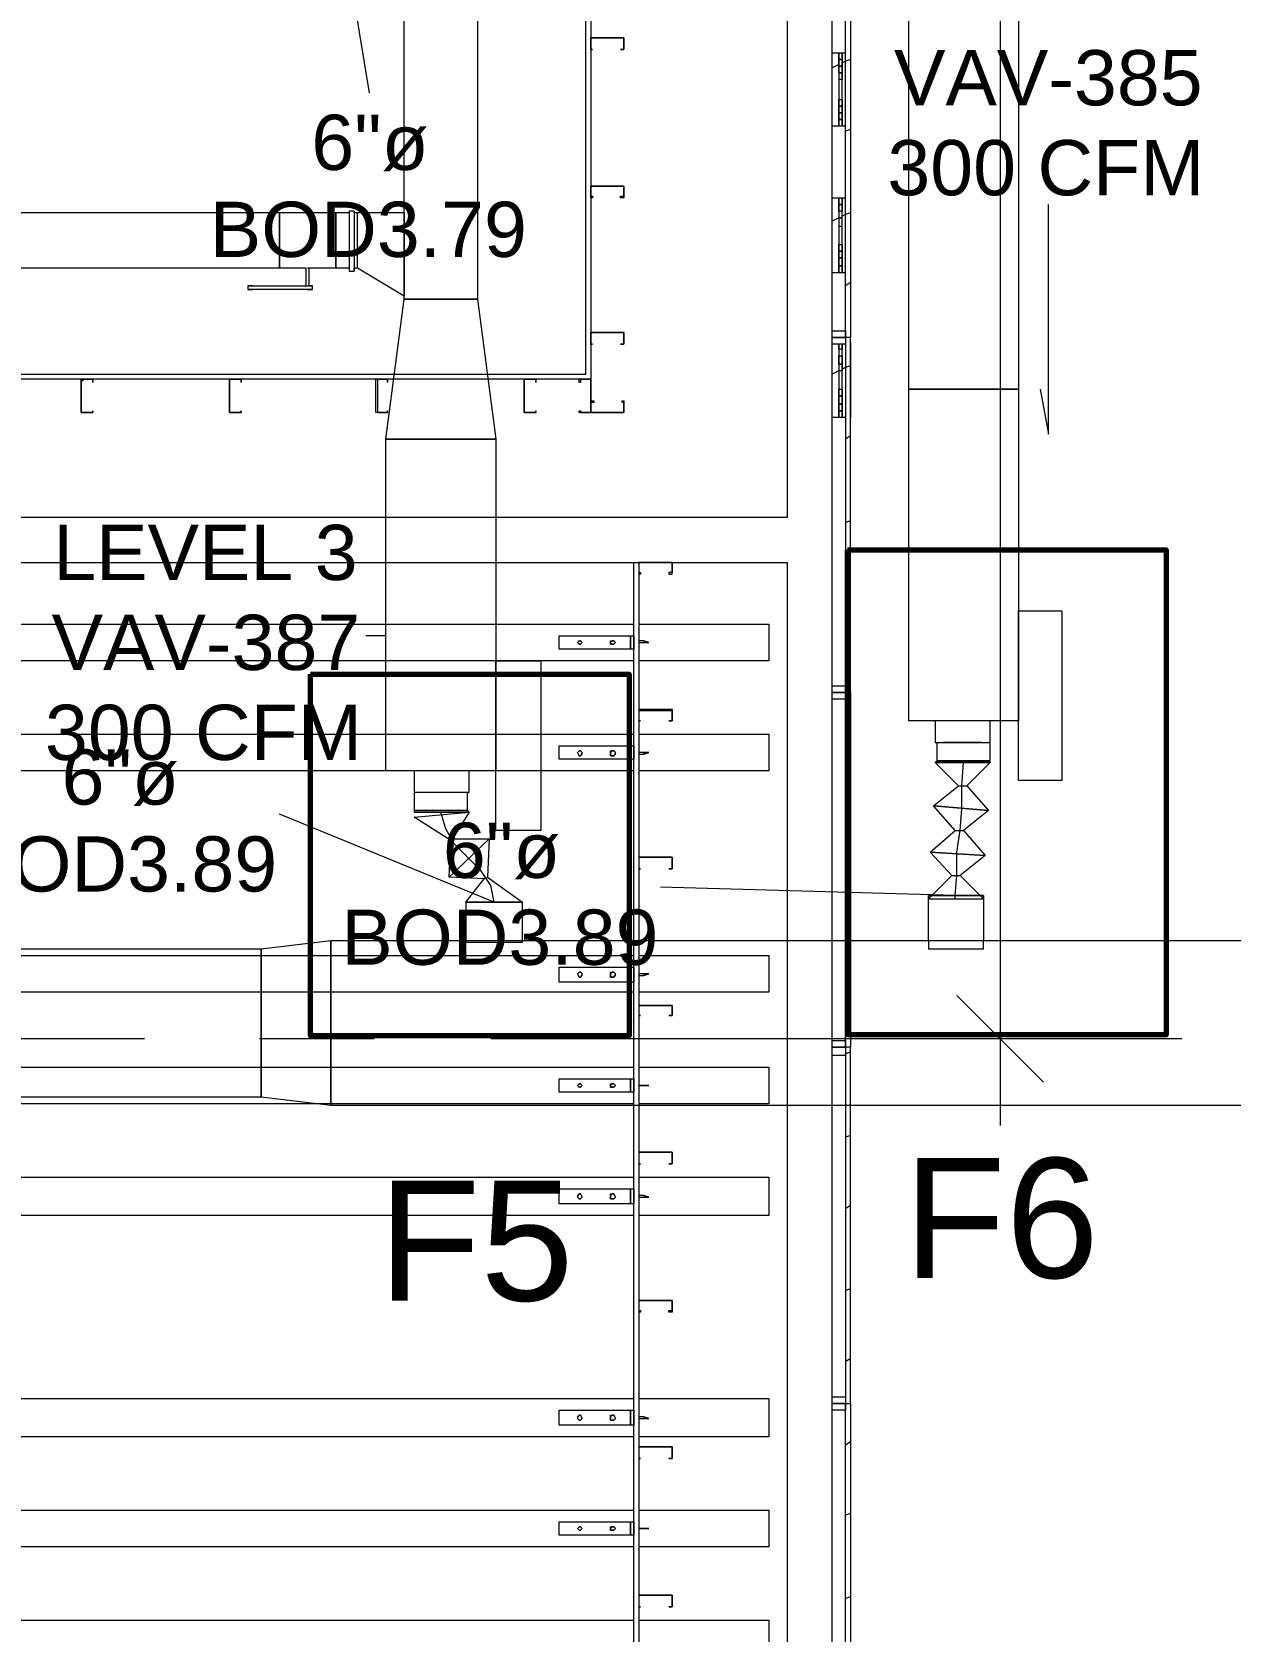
# Model space of a CAD drawing. Header units: metres. Extents: x -2 to 237, y -8 to 52.
# Drawn here: x 24.724 to 28.021, y 12.173 to 16.572 of the extents above; entities that cross this region are included whole.
import ezdxf

# ---------------------------------------------------------------- set-up
doc = ezdxf.new("R2010")
doc.units = ezdxf.units.M
doc.layers.add('HVAC - Ductos', color=5, linetype='Continuous', lineweight=0)
doc.layers.add('PDF_Text', color=7, linetype='Continuous', lineweight=0)
doc.layers.add('PDF_Geometry', color=7, linetype='Continuous', lineweight=0, true_color=0xaaaaaa)
doc.styles.add('PDF Arial-BoldMT-Identity-H', font='arial.ttf')
doc.styles.add('PDF Helvetica', font='')
doc.styles.get('PDF Helvetica').set_extended_font_data('Helvetica')

msp = doc.modelspace()

# ---------------------------------------------------------------- linework, layer by layer
at = {"layer": 'HVAC - Ductos', "lineweight": 0}
for points in [[(27.4387, 27.3408), (27.4387, 15.5889), (27.1364, 15.5889), (27.1364, 27.3408)], [(25.7481, 15.8364), (25.7481, 18.4846), (25.9497, 18.4846), (25.9497, 15.8364)], [(25.4045, 15.9234), (25.4045, 15.9326), (25.4045, 15.9463), (25.4045, 15.9601), (25.4045, 15.9784), (25.4045, 15.9967), (25.4045, 16.0196), (25.4045, 16.0379), (25.4045, 16.0517), (25.4045, 16.0654), (25.4045, 16.0746), (24.4194, 16.0746), (24.4194, 16.0654), (24.4194, 16.0517), (24.4194, 16.0379), (24.4194, 16.0196), (24.4194, 15.9967), (24.4194, 15.9784), (24.4194, 15.9601), (24.4194, 15.9463), (24.4194, 15.9326), (24.4194, 15.9234)], [(25.6106, 15.9142), (25.6106, 15.9188), (25.6106, 15.9234), (25.6198, 15.9234), (25.6198, 15.9326), (25.6198, 15.9463), (25.6198, 15.9601), (25.6198, 15.9784), (25.6198, 15.9967), (25.6198, 16.0196), (25.6198, 16.0379), (25.6198, 16.0517), (25.6198, 16.0654), (25.6198, 16.0746), (25.6106, 16.0746), (25.6106, 16.0792), (25.6106, 16.07), (25.6106, 16.0563), (25.6106, 16.0379), (25.6106, 16.0196), (25.6106, 15.9967), (25.6106, 15.9784), (25.6106, 15.9555), (25.6106, 15.9417), (25.6106, 15.928), (25.6106, 15.9188)], [(25.3311, 15.873), (25.3265, 15.873), (25.322, 15.873), (25.3174, 15.873), (25.322, 15.873), (25.3265, 15.873)], [(25.3311, 15.8638), (25.3265, 15.8638), (25.322, 15.8638), (25.3174, 15.8638), (25.322, 15.8638), (25.3265, 15.8638)], [(25.6977, 15.4515), (25.7481, 15.8364), (25.9497, 15.8364), (26.0001, 15.4515)], [(27.1364, 14.6772), (27.1364, 15.5889), (27.4387, 15.5889), (27.4387, 14.6772)], [(25.6977, 14.5397), (25.6977, 15.4515), (26.0001, 15.4515), (26.0001, 14.5397)], [(27.5578, 14.5123), (27.4387, 14.5123), (27.4387, 14.9796), (27.5578, 14.9796)], [(26.1238, 14.3748), (26.0001, 14.3748), (26.0001, 14.8421), (26.1238, 14.8421)], [(27.2142, 14.5673), (27.2234, 14.5673), (27.2326, 14.5673), (27.2508, 14.5673), (27.2692, 14.5673), (27.2875, 14.5673), (27.3059, 14.5673), (27.3242, 14.5673), (27.3379, 14.5673), (27.3517, 14.5673), (27.3609, 14.5673), (27.3517, 14.5673), (27.3379, 14.5673), (27.3242, 14.5673), (27.3059, 14.5673), (27.2875, 14.5673), (27.2692, 14.5673), (27.2508, 14.5673), (27.2326, 14.5673), (27.2234, 14.5673)], [(25.7756, 14.4298), (25.7801, 14.4298), (25.7847, 14.4298), (25.7985, 14.4298), (25.8123, 14.4298), (25.8306, 14.4298), (25.8489, 14.4298), (25.8672, 14.4298), (25.8855, 14.4298), (25.9039, 14.4298), (25.913, 14.4298), (25.9222, 14.4298), (25.913, 14.4298), (25.9039, 14.4298), (25.8855, 14.4298), (25.8672, 14.4298), (25.8489, 14.4298), (25.8306, 14.4298), (25.8123, 14.4298), (25.7985, 14.4298), (25.7847, 14.4298), (25.7801, 14.4298)], [(25.9176, 14.1778), (25.9222, 14.1778), (25.9314, 14.1778), (25.9406, 14.1778), (25.9588, 14.1778), (25.9772, 14.1778), (25.9955, 14.1778), (26.0138, 14.1778), (26.0322, 14.1778), (26.0505, 14.1778), (26.0596, 14.1778), (26.0688, 14.1778), (26.0734, 14.1778), (26.0688, 14.1778), (26.0596, 14.1778), (26.0505, 14.1778), (26.0322, 14.1778), (26.0138, 14.1778), (25.9955, 14.1778), (25.9772, 14.1778), (25.9588, 14.1778), (25.9406, 14.1778), (25.9314, 14.1778), (25.9222, 14.1778), (25.9176, 14.1778), (25.9222, 14.1778), (25.9314, 14.1778), (25.9406, 14.1778), (25.9588, 14.1778), (25.9772, 14.1778), (25.9955, 14.1778), (26.0138, 14.1778), (26.0322, 14.1778), (26.0505, 14.1778), (26.0596, 14.1778), (26.0688, 14.1778), (26.0734, 14.1778), (26.0688, 14.1778), (26.0596, 14.1778), (26.0505, 14.1778), (26.0322, 14.1778), (26.0138, 14.1778), (25.9955, 14.1778), (25.9772, 14.1778), (25.9588, 14.1778), (25.9406, 14.1778), (25.9314, 14.1778), (25.9222, 14.1778)], [(25.9955, 14.1778), (26.0138, 14.1778), (26.0322, 14.1778), (26.0505, 14.1778), (26.0596, 14.1778), (26.0688, 14.1778), (26.0734, 14.1778), (26.0688, 14.1778), (26.0596, 14.1778), (26.0505, 14.1778), (26.0322, 14.1778), (26.0138, 14.1778), (25.9955, 14.1778), (25.9772, 14.1778), (25.9588, 14.1778), (25.9406, 14.1778), (25.9314, 14.1778), (25.9222, 14.1778), (25.9176, 14.1778), (25.9222, 14.1778), (25.9314, 14.1778), (25.9406, 14.1778), (25.9588, 14.1778), (25.9772, 14.1778)], [(27.3425, 14.1962), (27.3379, 14.1962), (27.3333, 14.1962), (27.3196, 14.1962), (27.3059, 14.1962), (27.2875, 14.1962), (27.2646, 14.1962), (27.2463, 14.1962), (27.228, 14.1962), (27.2097, 14.1962), (27.2005, 14.1962), (27.1913, 14.1962), (27.2005, 14.1962), (27.2097, 14.1962), (27.228, 14.1962), (27.2463, 14.1962), (27.2646, 14.1962), (27.2875, 14.1962), (27.3059, 14.1962), (27.3196, 14.1962), (27.3333, 14.1962), (27.3379, 14.1962)], [(27.2646, 14.1962), (27.2875, 14.1962), (27.3059, 14.1962), (27.3196, 14.1962), (27.3333, 14.1962), (27.3379, 14.1962), (27.3425, 14.1962), (27.3379, 14.1962), (27.3333, 14.1962), (27.3196, 14.1962), (27.3059, 14.1962), (27.2875, 14.1962), (27.2646, 14.1962), (27.2463, 14.1962), (27.228, 14.1962), (27.2097, 14.1962), (27.2005, 14.1962), (27.1913, 14.1962), (27.2005, 14.1962), (27.2097, 14.1962), (27.228, 14.1962), (27.2463, 14.1962)], [(25.5465, 13.6188), (25.3541, 13.6418), (25.3541, 14.0495), (25.5465, 14.0724)], [(25.5465, 14.0724), (30.9345, 14.0724), (30.9345, 13.6188), (25.5465, 13.6188)]]:
    msp.add_lwpolyline(points, close=True, dxfattribs=at)
for points in [[(27.3883, 24.4636), (27.3883, 13.5639)], [(25.5969, 16.7389), (25.6519, 16.4045)], [(25.4824, 15.873), (25.487, 15.873), (25.487, 15.9234), (25.5603, 15.9234), (25.5603, 15.9326), (25.5603, 15.9463), (25.5603, 15.9601), (25.5603, 15.9784), (25.5603, 15.9967), (25.5603, 16.0196), (25.5603, 16.0379), (25.5603, 16.0517), (25.5603, 16.0654), (25.5603, 16.0746), (25.4045, 16.0746), (25.4045, 16.0654), (25.4045, 16.0517), (25.4045, 16.0379), (25.4045, 16.0196), (25.4045, 15.9967), (25.4045, 15.9784), (25.4045, 15.9601), (25.4045, 15.9463), (25.4045, 15.9326), (25.4045, 15.9234), (25.4778, 15.9234), (25.4778, 15.873)], [(25.5969, 16.0746), (25.5603, 16.0746), (25.5603, 16.0654), (25.5603, 16.0517), (25.5603, 16.0379), (25.5603, 16.0196), (25.5603, 15.9967), (25.5603, 15.9784), (25.5603, 15.9601), (25.5603, 15.9463), (25.5603, 15.9326), (25.5603, 15.9234), (25.5969, 15.9234)], [(25.6106, 16.0792), (25.5969, 16.0792), (25.5969, 16.07), (25.5969, 16.0563), (25.5969, 16.0379), (25.5969, 16.0196), (25.5969, 15.9967), (25.5969, 15.9784), (25.5969, 15.9555), (25.5969, 15.9417), (25.5969, 15.928), (25.5969, 15.9188), (25.5969, 15.9142), (25.6106, 15.9142)], [(25.6106, 16.0746), (25.6106, 16.0746)], [(25.6106, 16.07), (25.6106, 16.0654)], [(25.6106, 16.0563), (25.6106, 16.0517)], [(25.6198, 15.9234), (25.7481, 15.8455), (25.7481, 15.8501), (25.7481, 15.8684), (25.7481, 15.8914), (25.7481, 15.9234), (25.7481, 15.9967), (25.7481, 16.0288), (25.7481, 16.0517), (25.7481, 16.07), (25.7481, 16.0746), (25.6198, 16.0746)], [(25.7481, 16.0746), (25.7481, 16.07), (25.7481, 16.0517), (25.7481, 16.0288), (25.7481, 15.9967), (25.7481, 15.9234), (25.7481, 15.8914), (25.7481, 15.8684), (25.7481, 15.8501), (25.7481, 15.8455)], [(27.4983, 15.5889), (27.5212, 15.4652), (27.5212, 16.0975)], [(25.6106, 16.0379), (25.6106, 16.0196), (25.6106, 15.9967), (25.6106, 15.9784), (25.6106, 15.9601), (25.6106, 15.9555)], [(25.6198, 16.0242), (25.6198, 16.0288)], [(25.6198, 15.9646), (25.6198, 15.9692), (25.6198, 15.9738)], [(25.4778, 15.9234), (25.4778, 15.9234)], [(25.4778, 15.9234), (25.4778, 15.9234)], [(25.4824, 15.9234), (25.487, 15.9234)], [(25.487, 15.9234), (25.487, 15.9234)], [(25.487, 15.9234), (25.487, 15.9234)], [(25.487, 15.9234), (25.487, 15.9234)], [(25.6106, 15.9463), (25.6106, 15.9417)], [(25.6106, 15.9326), (25.6106, 15.928)], [(25.6106, 15.9234), (25.6106, 15.9234)], [(25.5969, 15.9188), (25.5969, 15.9142)], [(25.3174, 15.873), (25.3174, 15.873)], [(25.3174, 15.873), (25.3174, 15.8638)], [(25.3174, 15.8638), (25.3174, 15.8638)], [(25.3311, 15.873), (25.4824, 15.873), (25.487, 15.873), (25.4916, 15.873), (25.4961, 15.873), (25.4916, 15.873), (25.487, 15.873)], [(25.4824, 15.8638), (25.487, 15.8638), (25.4916, 15.8638), (25.4961, 15.8638), (25.4916, 15.8638), (25.487, 15.8638), (25.4824, 15.8638), (25.3311, 15.8638)], [(25.487, 15.873), (25.487, 15.873)], [(25.4961, 15.873), (25.4961, 15.873)], [(25.4961, 15.8638), (25.4961, 15.873)], [(25.4961, 15.8638), (25.4961, 15.8638)], [(25.6977, 14.9109), (25.6427, 14.9109)], [(27.2738, 14.4985), (27.2097, 14.5627), (27.2142, 14.5627), (27.2326, 14.5627), (27.2554, 14.5627), (27.2875, 14.5627), (27.3151, 14.5627), (27.3425, 14.5627), (27.3563, 14.5627), (27.3609, 14.5627), (27.3609, 14.5673), (27.3563, 14.5673), (27.3379, 14.5673), (27.3151, 14.5673), (27.2875, 14.5673), (27.26, 14.5673), (27.2326, 14.5673), (27.2188, 14.5673), (27.2142, 14.5673), (27.2188, 14.5673), (27.2326, 14.5673), (27.26, 14.5673), (27.2875, 14.5673), (27.3151, 14.5673), (27.3379, 14.5673), (27.3563, 14.5673), (27.3609, 14.5673), (27.3609, 14.6176), (27.3609, 14.6772), (27.3517, 14.6772), (27.3425, 14.6772), (27.3242, 14.6772), (27.3059, 14.6772), (27.2875, 14.6772), (27.2692, 14.6772), (27.2554, 14.6772), (27.2371, 14.6772), (27.228, 14.6772), (27.2188, 14.6772), (27.2142, 14.6772)], [(27.2097, 14.6772), (27.2097, 14.6176), (27.2142, 14.6176), (27.2188, 14.6176), (27.2326, 14.6176), (27.2508, 14.6176), (27.2692, 14.6176), (27.2875, 14.6176), (27.3059, 14.6176), (27.3242, 14.6176), (27.3425, 14.6176), (27.3517, 14.6176), (27.3609, 14.6176)], [(27.2142, 14.6176), (27.2142, 14.5673), (27.2097, 14.5627), (27.3609, 14.5627), (27.2967, 14.4985), (27.3563, 14.4298), (27.2051, 14.4435), (27.2738, 14.4985), (27.2967, 14.4985)], [(27.3379, 14.6176), (27.3242, 14.6176), (27.3059, 14.6176), (27.2875, 14.6176), (27.2692, 14.6176), (27.2508, 14.6176), (27.2326, 14.6176)], [(27.3609, 14.5627), (27.3563, 14.5627), (27.3425, 14.5627), (27.3151, 14.5627), (27.2875, 14.5627), (27.2554, 14.5627), (27.2326, 14.5627), (27.2142, 14.5627), (27.2097, 14.5627)], [(27.2646, 14.187), (27.2646, 14.1962), (27.2692, 14.2511), (27.2692, 14.3152), (27.2784, 14.3748), (27.2829, 14.4344), (27.2829, 14.4985), (27.2875, 14.5627)], [(25.9268, 14.4802), (25.9268, 14.5397), (25.9222, 14.5397), (25.9176, 14.5397), (25.9039, 14.5397), (25.8901, 14.5397), (25.8718, 14.5397), (25.8489, 14.5397), (25.8352, 14.5397), (25.8168, 14.5397), (25.8031, 14.5397), (25.7893, 14.5397), (25.7801, 14.5397), (25.7756, 14.5397), (25.7756, 14.4802), (25.7756, 14.4298), (25.7756, 14.4252), (25.7801, 14.4252), (25.7939, 14.4252), (25.8214, 14.4252), (25.8489, 14.4252), (25.8809, 14.4252), (25.9039, 14.4252), (25.9222, 14.4252), (25.9268, 14.4252)], [(25.7756, 14.4252), (25.7801, 14.4252), (25.7939, 14.4252), (25.8214, 14.4252), (25.8489, 14.4252), (25.8809, 14.4252), (25.9039, 14.4252), (25.9222, 14.4252), (25.9268, 14.4252), (25.9222, 14.4298), (25.9176, 14.4298), (25.9039, 14.4298), (25.8763, 14.4298), (25.8489, 14.4298), (25.8214, 14.4298), (25.7985, 14.4298), (25.7801, 14.4298), (25.7756, 14.4298), (25.7801, 14.4298), (25.7985, 14.4298), (25.8214, 14.4298), (25.8489, 14.4298), (25.8763, 14.4298), (25.9039, 14.4298), (25.9176, 14.4298), (25.9222, 14.4298), (25.9222, 14.4802), (25.9268, 14.4802), (25.9222, 14.4802), (25.9176, 14.4802), (25.9039, 14.4802), (25.8901, 14.4802), (25.8718, 14.4802), (25.8489, 14.4802), (25.8306, 14.4802), (25.8123, 14.4802), (25.7939, 14.4802), (25.7847, 14.4802), (25.7756, 14.4802)], [(25.9039, 14.4802), (25.8855, 14.4802), (25.8672, 14.4802), (25.8489, 14.4802), (25.8306, 14.4802), (25.8123, 14.4802), (25.7985, 14.4802)], [(27.2646, 14.3748), (27.2051, 14.4435), (27.3563, 14.4298), (27.2875, 14.3748), (27.3471, 14.3061), (27.1959, 14.3152), (27.2646, 14.3748), (27.2875, 14.3748)], [(25.9955, 14.1778), (25.4045, 14.4206)], [(25.8763, 14.3473), (25.7756, 14.4115), (25.9268, 14.4252), (25.8809, 14.3519), (25.9818, 14.3519), (25.8718, 14.2465), (25.8763, 14.3473), (25.8809, 14.3519)], [(25.9955, 14.1778), (25.9864, 14.2236), (25.9588, 14.2648), (25.9222, 14.3015), (25.8855, 14.3382), (25.8626, 14.3794), (25.8489, 14.4252)], [(25.968, 14.242), (25.8718, 14.2465), (25.9818, 14.3519), (25.9772, 14.2465), (26.0734, 14.1778), (25.9176, 14.1778), (25.9176, 14.0724)], [(27.2554, 14.2511), (27.1959, 14.3152), (27.3471, 14.3061), (27.2784, 14.2511), (27.3333, 14.1962)], [(26.0734, 14.0724), (26.0734, 14.1778), (25.9176, 14.1778), (25.968, 14.242), (25.9772, 14.2465)], [(27.2646, 14.1962), (26.4537, 14.219)], [(27.2005, 14.1962), (27.2554, 14.2511), (27.2784, 14.2511)], [(25.9176, 14.1778), (25.9176, 14.1778)], [(26.0734, 14.1778), (26.0734, 14.1778)], [(27.1913, 14.187), (27.2005, 14.1962)], [(27.1913, 14.0724), (27.1913, 14.1962), (27.1913, 14.187), (27.2005, 14.187), (27.2097, 14.187), (27.228, 14.187), (27.2463, 14.187), (27.2646, 14.187), (27.2875, 14.187), (27.3059, 14.187), (27.3196, 14.187), (27.3333, 14.187), (27.3379, 14.187), (27.3425, 14.187), (27.3425, 14.1962), (27.3425, 14.0724)], [(27.1913, 14.187), (27.1913, 14.187)], [(27.1913, 14.187), (27.1913, 14.187)], [(27.2005, 14.187), (27.2005, 14.187)], [(27.2005, 14.187), (27.2005, 14.187)], [(27.3425, 14.187), (27.3379, 14.187), (27.3425, 14.187), (27.3333, 14.1962)], [(27.3333, 14.187), (27.3333, 14.187)], [(27.3333, 14.187), (27.3333, 14.187)], [(24.3416, 14.0495), (25.3541, 14.0495), (25.3541, 13.6418), (24.3416, 13.6418)], [(25.9176, 14.0724), (25.9176, 14.0679), (25.9222, 14.0679), (25.9314, 14.0679), (25.9406, 14.0679), (25.9588, 14.0679), (25.9772, 14.0679), (25.9955, 14.0679), (26.0138, 14.0679), (26.0322, 14.0679), (26.0505, 14.0679), (26.0596, 14.0679), (26.0688, 14.0679), (26.0734, 14.0679)], [(25.9176, 14.0679), (25.9222, 14.0679)], [(26.0688, 14.0679), (26.0734, 14.0679), (26.0734, 14.0724)], [(27.1913, 14.0724), (27.1913, 14.0495), (27.2005, 14.0495), (27.2097, 14.0495), (27.228, 14.0495), (27.2463, 14.0495), (27.2646, 14.0495), (27.2875, 14.0495), (27.3059, 14.0495), (27.3196, 14.0495), (27.3333, 14.0495), (27.3379, 14.0495), (27.3425, 14.0495), (27.3425, 14.0724)], [(27.1913, 14.0495), (27.1913, 14.0495)], [(27.5074, 13.683), (27.3883, 13.8021), (27.2692, 13.9213)], [(27.6266, 13.8021), (27.3883, 13.8021), (27.15, 13.8021)]]:
    msp.add_lwpolyline(points, dxfattribs=at)
at = {"layer": 'PDF_Geometry', "lineweight": 0}
for points in [[(23.7963, 15.6165), (23.7963, 15.6301), (23.7963, 20.505), (23.7963, 20.5234), (26.2613, 20.5234), (26.2613, 20.505), (26.2613, 15.6301), (26.2613, 15.6165)], [(26.2475, 15.6301), (26.2475, 20.505), (23.8101, 20.505), (23.8101, 15.6301)], [(26.2613, 16.5557), (26.2659, 16.5557), (26.3529, 16.5557), (26.3529, 16.5236), (26.3437, 16.5236), (26.3529, 16.5236), (26.3529, 16.5557), (26.2659, 16.5557), (26.2613, 16.5557), (26.2613, 16.5236)], [(26.2659, 16.5236), (26.2613, 16.5236)], [(26.9439, 16.4961), (26.9439, 16.5144), (26.9531, 16.5144), (26.9531, 16.4961)], [(26.9439, 16.4961), (26.9531, 16.4961), (26.9531, 16.4778), (26.9439, 16.4778)], [(26.9439, 16.3862), (26.9531, 16.3862), (26.9531, 16.3678), (26.9439, 16.3678)], [(26.9439, 16.3678), (26.9531, 16.3678), (26.9531, 16.3495), (26.9439, 16.3495)], [(26.9439, 16.3495), (26.9531, 16.3495), (26.9531, 16.3312), (26.9439, 16.3312)], [(26.9531, 16.3312), (26.9531, 16.3128), (26.9439, 16.3128), (26.9439, 16.3312)], [(26.2613, 16.1479), (26.2659, 16.1479), (26.3529, 16.1479), (26.3529, 16.1159), (26.3437, 16.1159), (26.3437, 16.1204), (26.3529, 16.1204), (26.3529, 16.1479), (26.2659, 16.1479), (26.2613, 16.1479), (26.2613, 16.1204), (26.2659, 16.1204), (26.2659, 16.1159), (26.2613, 16.1159)], [(26.9439, 16.0975), (26.9439, 16.1159), (26.9531, 16.1159), (26.9531, 16.0975)], [(26.9439, 16.0975), (26.9531, 16.0975), (26.9531, 16.0792), (26.9439, 16.0792)], [(26.9439, 15.9875), (26.9531, 15.9875), (26.9531, 15.9692), (26.9439, 15.9692)], [(26.9439, 15.9692), (26.9531, 15.9692), (26.9531, 15.9509), (26.9439, 15.9509)], [(26.9439, 15.9509), (26.9531, 15.9509), (26.9531, 15.928), (26.9439, 15.928)], [(26.9531, 15.928), (26.9531, 15.9096), (26.9439, 15.9096), (26.9439, 15.928)], [(26.2613, 15.7401), (26.2613, 15.7447), (26.2659, 15.7447), (26.3529, 15.7447), (26.3529, 15.7401), (26.3529, 15.7126), (26.3437, 15.7126), (26.3529, 15.7126), (26.3529, 15.7401), (26.3529, 15.7447), (26.2659, 15.7447), (26.2613, 15.7447), (26.2613, 15.7401), (26.2613, 15.7126)], [(26.2659, 15.7126), (26.2613, 15.7126)], [(26.9256, 15.731), (26.9622, 15.731), (26.9622, 15.7126), (26.9256, 15.7126)], [(24.8638, 15.6165), (24.8638, 15.6119), (24.8593, 15.6119), (24.8593, 15.5248), (24.8638, 15.5248), (24.8914, 15.5248), (24.8914, 15.5294), (24.8914, 15.5248), (24.8638, 15.5248), (24.8593, 15.5248), (24.8593, 15.6119), (24.8593, 15.6165), (24.8638, 15.6165), (24.8914, 15.6165)], [(24.8914, 15.6073), (24.8914, 15.6165)], [(25.267, 15.6165), (25.267, 15.6119), (25.267, 15.5248), (25.2991, 15.5248), (25.2991, 15.5294), (25.2991, 15.5248), (25.267, 15.5248), (25.267, 15.6119), (25.267, 15.6165), (25.2991, 15.6165)], [(25.2991, 15.6073), (25.2991, 15.6165)], [(25.6748, 15.6165), (25.6748, 15.6119), (25.6748, 15.5248), (25.7023, 15.5248), (25.7023, 15.5294), (25.7023, 15.5248), (25.6748, 15.5248), (25.6702, 15.5248), (25.6702, 15.6119), (25.6702, 15.6165), (25.6748, 15.6165), (25.7023, 15.6165)], [(25.7023, 15.6073), (25.7023, 15.6165)], [(26.078, 15.6165), (26.078, 15.6119), (26.078, 15.5248), (26.1101, 15.5248), (26.1101, 15.5294), (26.1101, 15.5248), (26.078, 15.5248), (26.078, 15.6119), (26.078, 15.6165), (26.1101, 15.6165)], [(26.1101, 15.6073), (26.1101, 15.6165)], [(26.2292, 15.5294), (26.2337, 15.5294), (26.2337, 15.5248), (26.2613, 15.5248), (26.2613, 15.6119), (26.2613, 15.6165), (26.2337, 15.6165), (26.2337, 15.6073), (26.2292, 15.6073), (26.2292, 15.6165), (26.2613, 15.6165), (26.2613, 15.6119), (26.2613, 15.5248), (26.2292, 15.5248)], [(26.9439, 15.5889), (26.9531, 15.5889), (26.9531, 15.5706), (26.9439, 15.5706)], [(26.9439, 15.5706), (26.9531, 15.5706), (26.9531, 15.5477), (26.9439, 15.5477)], [(26.3529, 15.5248), (26.2659, 15.5248), (26.2613, 15.5248), (26.2613, 15.5569), (26.2704, 15.5569), (26.2704, 15.5523), (26.2613, 15.5523), (26.2613, 15.5248), (26.2659, 15.5248), (26.3529, 15.5248), (26.3529, 15.5523), (26.3483, 15.5523), (26.3483, 15.5569), (26.3529, 15.5569)], [(26.9439, 15.5477), (26.9531, 15.5477), (26.9531, 15.5294), (26.9439, 15.5294)], [(26.9531, 15.5294), (26.9531, 15.5111), (26.9439, 15.5111), (26.9439, 15.5294)], [(26.3804, 14.8742), (26.3712, 14.8742), (26.1742, 14.8742), (26.1742, 14.9109), (26.3712, 14.9109), (26.3804, 14.9109)], [(26.3712, 14.8742), (26.3712, 14.9109)], [(26.2383, 14.8925), (26.2337, 14.8971), (26.2292, 14.8971), (26.2246, 14.8925), (26.2292, 14.888), (26.2337, 14.888)], [(26.2246, 14.8925), (26.2292, 14.8971), (26.2337, 14.8971), (26.2383, 14.8925), (26.2337, 14.888), (26.2292, 14.888)], [(26.3299, 14.8925), (26.3254, 14.8971), (26.3208, 14.8971), (26.3162, 14.8925), (26.3162, 14.888), (26.3254, 14.888)], [(26.3162, 14.8925), (26.3162, 14.8971), (26.3254, 14.8971), (26.3299, 14.8925), (26.3254, 14.888), (26.3162, 14.888)], [(26.3712, 14.8925), (26.3712, 14.8971), (26.3712, 14.9017), (26.3712, 14.8971), (26.3712, 14.8925), (26.3712, 14.888), (26.3712, 14.8925), (26.3712, 14.8971), (26.3712, 14.8925), (26.3712, 14.888)], [(26.9256, 14.7734), (26.9622, 14.7734), (26.9622, 14.7551), (26.9256, 14.7551)], [(26.9256, 14.7551), (26.9622, 14.7551), (26.9622, 14.7368), (26.9256, 14.7368)], [(26.3987, 14.6772), (26.3941, 14.6772)], [(26.3804, 14.5718), (26.3712, 14.5718), (26.1742, 14.5718), (26.1742, 14.6085), (26.3712, 14.6085), (26.3804, 14.6085)], [(26.3712, 14.5718), (26.3712, 14.6085)], [(26.2383, 14.5901), (26.2337, 14.5947), (26.2292, 14.5947), (26.2246, 14.5901), (26.2292, 14.581), (26.2337, 14.581), (26.2383, 14.5856)], [(26.2246, 14.5901), (26.2292, 14.5947), (26.2337, 14.5947), (26.2383, 14.5901), (26.2337, 14.581), (26.2292, 14.581)], [(26.3299, 14.5901), (26.3254, 14.5947), (26.3208, 14.5947), (26.3162, 14.5901), (26.3162, 14.581), (26.3254, 14.581), (26.3299, 14.5856)], [(26.3162, 14.5901), (26.3162, 14.5947), (26.3254, 14.5947), (26.3299, 14.5901), (26.3254, 14.581), (26.3162, 14.581)], [(26.3712, 14.5901), (26.3712, 14.5947), (26.3712, 14.5901), (26.3712, 14.581), (26.3712, 14.5901), (26.3712, 14.5947), (26.3712, 14.5901), (26.3712, 14.581)], [(26.4858, 14.3015), (26.4858, 14.2694), (26.4766, 14.2694), (26.4858, 14.2694), (26.4858, 14.3015), (26.3941, 14.3015)], [(26.3987, 14.2694), (26.3941, 14.2694)], [(26.3804, 13.9579), (26.3712, 13.9579), (26.1742, 13.9579), (26.1742, 13.9991), (26.3712, 13.9991), (26.3804, 13.9991)], [(26.3712, 13.9579), (26.3712, 13.9991)], [(26.2383, 13.9808), (26.2337, 13.9853), (26.2292, 13.9853), (26.2246, 13.9808), (26.2292, 13.9716), (26.2337, 13.9716), (26.2383, 13.9762)], [(26.2246, 13.9808), (26.2292, 13.9853), (26.2337, 13.9853), (26.2383, 13.9808), (26.2337, 13.9716), (26.2292, 13.9716)], [(26.3299, 13.9808), (26.3254, 13.9853), (26.3208, 13.9853), (26.3162, 13.9808), (26.3162, 13.9716), (26.3254, 13.9716), (26.3299, 13.9762)], [(26.3162, 13.9808), (26.3162, 13.9853), (26.3254, 13.9853), (26.3299, 13.9808), (26.3254, 13.9716), (26.3162, 13.9716)], [(26.3712, 13.9808), (26.3712, 13.9853), (26.3712, 13.9808), (26.3712, 13.9716), (26.3712, 13.9808), (26.3712, 13.9853), (26.3712, 13.9808), (26.3712, 13.9716)], [(26.4858, 13.8937), (26.4858, 13.8662), (26.4766, 13.8662), (26.4858, 13.8662), (26.4858, 13.8937), (26.3941, 13.8937)], [(26.3987, 13.8662), (26.3941, 13.8662)], [(26.9256, 13.7975), (26.9622, 13.7975), (26.9622, 13.7792), (26.9256, 13.7792)], [(26.9256, 13.7792), (26.9622, 13.7792), (26.9622, 13.7563), (26.9256, 13.7563)], [(26.3804, 13.6555), (26.3712, 13.6555), (26.1742, 13.6555), (26.1742, 13.6922), (26.3712, 13.6922), (26.3804, 13.6922)], [(26.3712, 13.6555), (26.3712, 13.6922)], [(26.2383, 13.6738), (26.2337, 13.6784), (26.2292, 13.6784), (26.2246, 13.6738), (26.2292, 13.6692), (26.2337, 13.6692)], [(26.2246, 13.6738), (26.2292, 13.6784), (26.2337, 13.6784), (26.2383, 13.6738), (26.2337, 13.6692), (26.2292, 13.6692)], [(26.3299, 13.6738), (26.3254, 13.6784), (26.3208, 13.6784), (26.3162, 13.6738), (26.3162, 13.6692), (26.3254, 13.6692)], [(26.3162, 13.6738), (26.3162, 13.6784), (26.3254, 13.6784), (26.3299, 13.6738), (26.3254, 13.6692), (26.3162, 13.6692)], [(26.3712, 13.6738), (26.3712, 13.6784), (26.3712, 13.6738), (26.3712, 13.6692), (26.3712, 13.6738), (26.3712, 13.6784), (26.3712, 13.6738), (26.3712, 13.6692)], [(26.4858, 13.4905), (26.4858, 13.486), (26.4858, 13.4585), (26.4766, 13.4585), (26.4858, 13.4585), (26.4858, 13.486), (26.4858, 13.4905), (26.3941, 13.4905)], [(26.3987, 13.4585), (26.3941, 13.4585)], [(26.3804, 13.3485), (26.3712, 13.3485), (26.1742, 13.3485), (26.1742, 13.3897), (26.3712, 13.3897), (26.3804, 13.3897)], [(26.2383, 13.3669), (26.2337, 13.3761), (26.2292, 13.3761), (26.2246, 13.3715), (26.2246, 13.3669), (26.2292, 13.3623), (26.2337, 13.3623)], [(26.2246, 13.3669), (26.2292, 13.3761), (26.2337, 13.3761), (26.2383, 13.3669), (26.2337, 13.3623), (26.2292, 13.3623)], [(26.3299, 13.3669), (26.3254, 13.3761), (26.3208, 13.3761), (26.3162, 13.3715), (26.3162, 13.3669), (26.3162, 13.3623), (26.3254, 13.3623)], [(26.3162, 13.3669), (26.3162, 13.3761), (26.3254, 13.3761), (26.3299, 13.3669), (26.3254, 13.3623), (26.3162, 13.3623)], [(26.3712, 13.3485), (26.3712, 13.3897)], [(26.3712, 13.3669), (26.3712, 13.3761), (26.3712, 13.3669), (26.3712, 13.3623), (26.3712, 13.3669), (26.3712, 13.3761), (26.3712, 13.3669), (26.3712, 13.3623)], [(26.4858, 13.0828), (26.4858, 13.0507), (26.4766, 13.0507), (26.4766, 13.0553), (26.4858, 13.0553), (26.4858, 13.0828), (26.3941, 13.0828)], [(26.9256, 12.8171), (26.9622, 12.8171), (26.9622, 12.7987), (26.9256, 12.7987)], [(26.3804, 12.7392), (26.3712, 12.7392), (26.1742, 12.7392), (26.1742, 12.7804), (26.3712, 12.7804), (26.3804, 12.7804)], [(26.2383, 12.7575), (26.2337, 12.7666), (26.2292, 12.7666), (26.2246, 12.7621), (26.2246, 12.7575), (26.2292, 12.7529), (26.2337, 12.7529)], [(26.2246, 12.7575), (26.2292, 12.7666), (26.2337, 12.7666), (26.2383, 12.7575), (26.2337, 12.7529), (26.2292, 12.7529)], [(26.3299, 12.7575), (26.3254, 12.7666), (26.3208, 12.7666), (26.3162, 12.7621), (26.3162, 12.7575), (26.3162, 12.7529), (26.3254, 12.7529)], [(26.3162, 12.7575), (26.3162, 12.7666), (26.3254, 12.7666), (26.3299, 12.7575), (26.3254, 12.7529), (26.3162, 12.7529)], [(26.3712, 12.7392), (26.3712, 12.7804)], [(26.3712, 12.7575), (26.3712, 12.7666), (26.3712, 12.7575), (26.3712, 12.7529), (26.3712, 12.7575), (26.3712, 12.7666), (26.3712, 12.7575), (26.3712, 12.7529)], [(26.9256, 12.7987), (26.9622, 12.7987), (26.9622, 12.7804), (26.9256, 12.7804)], [(26.3987, 12.6476), (26.3941, 12.6476)], [(26.3804, 12.4368), (26.3712, 12.4368), (26.1742, 12.4368), (26.1742, 12.4734), (26.3712, 12.4734), (26.3804, 12.4734)], [(26.2383, 12.4551), (26.2337, 12.4597), (26.2292, 12.4597), (26.2246, 12.4551), (26.2292, 12.4505), (26.2337, 12.4505)], [(26.2246, 12.4551), (26.2292, 12.4597), (26.2337, 12.4597), (26.2383, 12.4551), (26.2337, 12.4505), (26.2292, 12.4505)], [(26.3299, 12.4551), (26.3254, 12.4597), (26.3208, 12.4597), (26.3162, 12.4551), (26.3162, 12.4505), (26.3254, 12.4505)], [(26.3162, 12.4551), (26.3162, 12.4597), (26.3254, 12.4597), (26.3299, 12.4551), (26.3254, 12.4505), (26.3162, 12.4505)], [(26.3712, 12.4368), (26.3712, 12.4734)], [(26.3712, 12.4551), (26.3712, 12.4597), (26.3712, 12.4551), (26.3712, 12.4505), (26.3712, 12.4551), (26.3712, 12.4597), (26.3712, 12.4551), (26.3712, 12.4505)], [(26.4858, 12.2719), (26.4858, 12.2398), (26.4766, 12.2398), (26.4858, 12.2398), (26.4858, 12.2719), (26.3941, 12.2719)], [(26.3987, 12.2398), (26.3941, 12.2398)]]:
    msp.add_lwpolyline(points, close=True, dxfattribs=at)
for points in [[(26.9622, 17.6461), (26.9759, 17.6461), (26.9759, 16.7115), (26.9622, 16.7115), (26.9622, 17.6461), (26.9759, 17.6461), (26.9759, 16.7115), (26.9759, 15.731), (26.9622, 15.731), (26.9256, 15.731), (26.9256, 15.7493), (26.9622, 15.7493), (26.9622, 15.731), (26.9622, 14.7551), (26.9759, 14.7551), (26.9759, 13.7792), (26.9622, 13.7792), (26.9622, 12.7987), (26.9759, 12.7987), (26.9759, 11.8229), (26.9622, 11.8229), (26.9622, 10.5904), (26.9759, 10.5904), (26.9759, 11.8229)], [(26.8019, 16.7252), (26.8019, 15.2362), (23.2511, 15.2362), (23.2511, 16.7252)], [(26.9256, 11.8045), (26.9256, 16.7252)], [(26.9622, 10.3705), (26.9759, 10.3705), (26.9759, 10.5904), (26.9759, 10.3705), (26.9622, 10.3705), (26.9622, 10.5904), (26.9759, 10.5904), (26.9759, 11.8229), (26.9622, 11.8229), (26.9622, 12.7987), (26.9759, 12.7987), (26.9759, 13.7792), (26.9622, 13.7792), (26.9622, 14.7551), (26.9759, 14.7551), (26.9759, 15.731), (26.9622, 15.731), (26.9622, 16.7115), (26.9759, 16.7115)], [(26.3529, 16.5557), (26.3529, 16.5557)], [(26.3529, 16.5557), (26.3529, 16.5557)], [(26.2659, 16.5236), (26.2659, 16.5236)], [(26.3437, 16.5236), (26.3437, 16.5236)], [(26.9256, 16.5144), (26.9439, 16.5144), (26.9439, 16.3128), (26.9256, 16.3128)], [(26.9622, 16.3128), (26.9531, 16.3128), (26.9531, 16.5144), (26.9622, 16.5144)], [(26.9759, 16.4961), (26.9622, 16.4915), (26.9531, 16.487)], [(26.9759, 16.5144), (26.9759, 16.3128)], [(26.9439, 16.4824), (26.9256, 16.4732)], [(26.9439, 16.4594), (26.9439, 16.4778), (26.9531, 16.4778), (26.9531, 16.4594), (26.9439, 16.4594), (26.9531, 16.4594), (26.9531, 16.4411), (26.9439, 16.4411)], [(26.9759, 16.3037), (26.9622, 16.2991)], [(26.3529, 16.1479), (26.3529, 16.1479)], [(26.3529, 16.1479), (26.3529, 16.1479)], [(26.9256, 16.1159), (26.9439, 16.1159), (26.9439, 15.9096), (26.9256, 15.9096)], [(26.9622, 15.9096), (26.9531, 15.9096), (26.9531, 16.1159), (26.9622, 16.1159)], [(26.9759, 16.1159), (26.9759, 15.9096)], [(26.9439, 16.0379), (26.9531, 16.0379), (26.9531, 16.0609), (26.9531, 16.0792), (26.9439, 16.0792), (26.9439, 16.0609), (26.9531, 16.0609), (26.9439, 16.0609), (26.9256, 16.0517)], [(26.9759, 16.0746), (26.9622, 16.07), (26.9531, 16.0654)], [(26.9759, 15.8822), (26.9622, 15.873)], [(26.2659, 15.7126), (26.2659, 15.7126)], [(26.3437, 15.7126), (26.3437, 15.7126)], [(26.9622, 15.5111), (26.9531, 15.5111), (26.9531, 15.7126), (26.9531, 15.6989), (26.9439, 15.6989), (26.9439, 15.7126), (26.9439, 15.5111), (26.9256, 15.5111)], [(26.9759, 15.7172), (26.9759, 15.5111)], [(26.9439, 15.6577), (26.9439, 15.6806), (26.9531, 15.6806), (26.9531, 15.6989), (26.9439, 15.6989), (26.9439, 15.6806), (26.9531, 15.6806), (26.9531, 15.6577), (26.9439, 15.6577), (26.9531, 15.6577), (26.9531, 15.6393), (26.9439, 15.6393), (26.9256, 15.6301)], [(26.9759, 15.6531), (26.9622, 15.6485), (26.9531, 15.6439)], [(24.8914, 15.6073), (24.8914, 15.6073)], [(25.2991, 15.6073), (25.2991, 15.6073)], [(25.7023, 15.6073), (25.7023, 15.6073)], [(26.1101, 15.6073), (26.1101, 15.6073)], [(24.8914, 15.5294), (24.8914, 15.5294)], [(25.2991, 15.5294), (25.2991, 15.5294)], [(25.7023, 15.5294), (25.7023, 15.5294)], [(26.1101, 15.5294), (26.1101, 15.5294)], [(25.267, 15.5248), (25.267, 15.5248)], [(25.267, 15.5248), (25.267, 15.5248)], [(25.6748, 15.5248), (25.6748, 15.5248)], [(26.078, 15.5248), (26.078, 15.5248)], [(26.078, 15.5248), (26.078, 15.5248)], [(26.2613, 15.5248), (26.2613, 15.5248)], [(26.2613, 15.5248), (26.2613, 15.5248)], [(26.3529, 15.5248), (26.3529, 15.5248)], [(26.3529, 15.5248), (26.3529, 15.5248)], [(26.9759, 15.4607), (26.9622, 15.4515)], [(26.9759, 15.227), (26.9622, 15.2224)], [(23.2511, 11.8229), (23.2511, 15.1125), (26.8019, 15.1125), (26.8019, 11.8045)], [(23.6635, 11.0486), (23.6635, 15.1125), (23.6817, 15.1125), (23.6817, 11.0486), (26.3804, 11.0486), (26.3804, 15.1125), (26.3941, 15.1125), (26.4858, 15.1125), (26.4858, 15.0849), (26.4766, 15.0849), (26.4766, 15.0804), (26.4858, 15.0804), (26.4858, 15.1125), (26.3941, 15.1125), (26.3941, 11.0486), (26.4858, 11.0486), (26.4858, 11.0531), (26.4858, 11.0806), (26.4766, 11.0806), (26.4858, 11.0806), (26.4858, 11.0531), (26.3941, 11.0531)], [(26.3941, 15.1125), (26.3941, 15.1125)], [(26.3941, 15.1125), (26.3941, 15.1125)], [(26.4858, 15.1125), (26.4858, 15.1125)], [(26.4858, 15.1125), (26.4858, 15.1125)], [(26.3941, 15.0849), (26.3987, 15.0849), (26.3987, 15.0804), (26.3941, 15.0804)], [(26.9759, 15.0345), (26.9622, 15.03)], [(23.6817, 14.9429), (26.3804, 14.9429)], [(26.3941, 14.9429), (26.7515, 14.9429), (26.7515, 14.8421), (26.3941, 14.8421)], [(26.3712, 14.8971), (26.3712, 14.9017)], [(26.3712, 14.888), (26.3712, 14.888)], [(26.3941, 14.8925), (26.4079, 14.8925), (26.4216, 14.8925), (26.4079, 14.8971), (26.3941, 14.8971)], [(26.4079, 14.8971), (26.4079, 14.8925)], [(26.3804, 14.8421), (23.6817, 14.8421)], [(26.9759, 14.8055), (26.9622, 14.8009)], [(26.3941, 14.7093), (26.4858, 14.7093), (26.4858, 14.7047), (26.4858, 14.6772), (26.4766, 14.6772), (26.4858, 14.6772), (26.4858, 14.7047), (26.3941, 14.7047)], [(26.3941, 14.7093), (26.3941, 14.7093)], [(26.3941, 14.7047), (26.3941, 14.7047)], [(26.4858, 14.7047), (26.4858, 14.7047)], [(26.3987, 14.6772), (26.3987, 14.6772)], [(26.4766, 14.6772), (26.4766, 14.6772)], [(23.6817, 14.6405), (26.3804, 14.6405)], [(26.3941, 14.6405), (26.7515, 14.6405), (26.7515, 14.5397), (26.3941, 14.5397)], [(26.9759, 14.6131), (26.9622, 14.6039)], [(26.3712, 14.5947), (26.3712, 14.5947)], [(26.3712, 14.581), (26.3712, 14.5856)], [(26.3941, 14.5856), (26.4079, 14.5856), (26.4216, 14.5901), (26.4079, 14.5901), (26.3941, 14.5901)], [(26.4079, 14.5901), (26.4079, 14.5856)], [(26.3804, 14.5397), (23.6817, 14.5397)], [(26.9759, 14.384), (26.9622, 14.3794)], [(26.3941, 14.3015), (26.3941, 14.3015)], [(26.3941, 14.3015), (26.3941, 14.3015)], [(26.4858, 14.3015), (26.4858, 14.3015)], [(26.4858, 14.3015), (26.4858, 14.3015)], [(26.3987, 14.2694), (26.3987, 14.2694)], [(26.4766, 14.2694), (26.4766, 14.2694)], [(26.9759, 14.1916), (26.9622, 14.1824)], [(23.6817, 14.0312), (26.3804, 14.0312)], [(26.3941, 14.0312), (26.7515, 14.0312), (26.7515, 13.9304), (26.3941, 13.9304)], [(26.3712, 13.9808), (26.3712, 13.9853)], [(26.3712, 13.9716), (26.3712, 13.9762)], [(26.3941, 13.9762), (26.4079, 13.9762), (26.4216, 13.9808), (26.4079, 13.9808), (26.3941, 13.9808)], [(26.4079, 13.9808), (26.4079, 13.9762)], [(26.9759, 13.9625), (26.9622, 13.9533)], [(26.3804, 13.9304), (23.6817, 13.9304)], [(26.3941, 13.8937), (26.3941, 13.8937)], [(26.3941, 13.8937), (26.3941, 13.8937)], [(26.3987, 13.8662), (26.3987, 13.8662)], [(26.4766, 13.8662), (26.4766, 13.8662)], [(26.4858, 13.8937), (26.4858, 13.8937)], [(26.4858, 13.8937), (26.4858, 13.8937)], [(25.0334, 13.8021), (23.7642, 13.8021)], [(25.6657, 13.8021), (25.3495, 13.8021)], [(27.2554, 13.8021), (25.9864, 13.8021)], [(27.8877, 13.8021), (27.5716, 13.8021)], [(23.6817, 13.7242), (26.3804, 13.7242)], [(26.3941, 13.7242), (26.7515, 13.7242), (26.7515, 13.6234), (26.3941, 13.6234)], [(26.9759, 13.7654), (26.9622, 13.7609)], [(26.3712, 13.6784), (26.3712, 13.6784)], [(26.3712, 13.6692), (26.3712, 13.6692)], [(26.4079, 13.6738), (26.3941, 13.6738), (26.4079, 13.6738)], [(26.4216, 13.6738), (26.4079, 13.6738), (26.4216, 13.6738)], [(26.4079, 13.6738), (26.4079, 13.6738)], [(26.3804, 13.6234), (23.6817, 13.6234)], [(26.9759, 13.5364), (26.9622, 13.5318)], [(26.3941, 13.4905), (26.3941, 13.4905)], [(26.3941, 13.4905), (26.3941, 13.4905)], [(23.6817, 13.4218), (26.3804, 13.4218)], [(26.3941, 13.4218), (26.7515, 13.4218), (26.7515, 13.3164), (26.3941, 13.3164)], [(26.3987, 13.4585), (26.3987, 13.4585)], [(26.4766, 13.4585), (26.4766, 13.4585)], [(26.3712, 13.3715), (26.3712, 13.3761)], [(26.3941, 13.3669), (26.4079, 13.3669), (26.4216, 13.3669), (26.4079, 13.3715), (26.3941, 13.3715)], [(26.4079, 13.3715), (26.4079, 13.3669)], [(26.3712, 13.3623), (26.3712, 13.3669)], [(26.9759, 13.3439), (26.9622, 13.3348)], [(26.3804, 13.3164), (23.6817, 13.3164)], [(26.9759, 13.1148), (26.9622, 13.1103)], [(26.3941, 13.0828), (26.3941, 13.0828)], [(26.3941, 13.0828), (26.3941, 13.0828)], [(26.4858, 13.0828), (26.4858, 13.0828)], [(26.4858, 13.0828), (26.4858, 13.0828)], [(26.3941, 13.0553), (26.3987, 13.0553), (26.3987, 13.0507), (26.3941, 13.0507)], [(26.9759, 12.9225), (26.9622, 12.9133)], [(23.6817, 12.8125), (26.3804, 12.8125)], [(26.3941, 12.8125), (26.7515, 12.8125), (26.7515, 12.7071), (26.3941, 12.7071)], [(26.3712, 12.7621), (26.3712, 12.7666)], [(26.3712, 12.7529), (26.3712, 12.7575)], [(26.3941, 12.7575), (26.4079, 12.7575), (26.4216, 12.7575), (26.4079, 12.7621), (26.3941, 12.7621)], [(26.4079, 12.7621), (26.4079, 12.7575)], [(26.3804, 12.7071), (23.6817, 12.7071)], [(26.3941, 12.6796), (26.4858, 12.6796), (26.4858, 12.675), (26.4858, 12.6476), (26.4766, 12.6476), (26.4858, 12.6476), (26.4858, 12.675), (26.4858, 12.6796), (26.3941, 12.6796), (26.3941, 12.675)], [(26.3941, 12.6796), (26.3941, 12.6796)], [(26.9759, 12.6934), (26.9622, 12.6842)], [(26.3987, 12.6476), (26.3987, 12.6476)], [(26.4766, 12.6476), (26.4766, 12.6476)], [(23.6817, 12.5055), (26.3804, 12.5055)], [(26.3941, 12.5055), (26.7515, 12.5055), (26.7515, 12.4047), (26.3941, 12.4047)], [(26.9759, 12.4963), (26.9622, 12.4917)], [(26.3712, 12.4597), (26.3712, 12.4597)], [(26.3712, 12.4505), (26.3712, 12.4505)], [(26.4079, 12.4551), (26.3941, 12.4551), (26.4079, 12.4551)], [(26.4216, 12.4551), (26.4079, 12.4551), (26.4216, 12.4551)], [(26.4079, 12.4551), (26.4079, 12.4551)], [(26.3804, 12.4047), (23.6817, 12.4047)], [(26.3941, 12.2719), (26.3941, 12.2719)], [(26.3941, 12.2719), (26.3941, 12.2719)], [(26.4858, 12.2719), (26.4858, 12.2719)], [(26.4858, 12.2719), (26.4858, 12.2719)], [(26.3987, 12.2398), (26.3987, 12.2398)], [(26.4766, 12.2398), (26.4766, 12.2398)], [(26.9759, 12.2673), (26.9622, 12.2627)], [(23.6817, 12.2031), (26.3804, 12.2031)], [(26.3941, 12.2031), (26.7515, 12.2031), (26.7515, 12.0978), (26.3941, 12.0978)]]:
    msp.add_lwpolyline(points, dxfattribs=at)
at = {"layer": 'PDF_Geometry', "color": 232, "lineweight": 70, "true_color": 0xe91e64}
for points in [[(26.9677, 15.1471), (27.8447, 15.1471), (27.8447, 13.8128), (26.9677, 13.8128)], [(25.4905, 14.8057), (26.3675, 14.8057), (26.3675, 13.8106), (25.4905, 13.8106)]]:
    msp.add_lwpolyline(points, close=True, dxfattribs=at)

# ---------------------------------------------------------------- texts
at = {"layer": 'PDF_Text', "lineweight": 0, "char_height": 0.1519, "attachment_point": 4, "style": 'PDF Helvetica'}
for s, insert in [('VAV-385', (27.0961, 16.4448)), ('6"ø', (25.4925, 16.2661)), ('300 CFM', (27.0778, 16.1974)), ('BOD3.79', (25.213, 16.0278)), ('LEVEL 3', (24.7823, 15.139)), ('VAV-387', (24.7778, 14.8916)), ('300 CFM', (24.7594, 14.6441)), ('6"ø', (24.8052, 14.5204)), ('6"ø', (25.8545, 14.3188)), ('BOD3.89', (24.5258, 14.2822)), ('BOD3.89', (25.575, 14.0806))]:
    msp.add_mtext(s, dxfattribs=dict(at, insert=insert))
at = {"layer": 'PDF_Text', "color": 232, "lineweight": 70, "true_color": 0xe91e64, "char_height": 0.32989, "attachment_point": 4, "style": 'PDF Arial-BoldMT-Identity-H'}
for s, insert in [('F6', (27.1221, 13.3071)), ('F5', (25.6766, 13.2445))]:
    msp.add_mtext(s, dxfattribs=dict(at, insert=insert))

doc.saveas('drawing.dxf')
